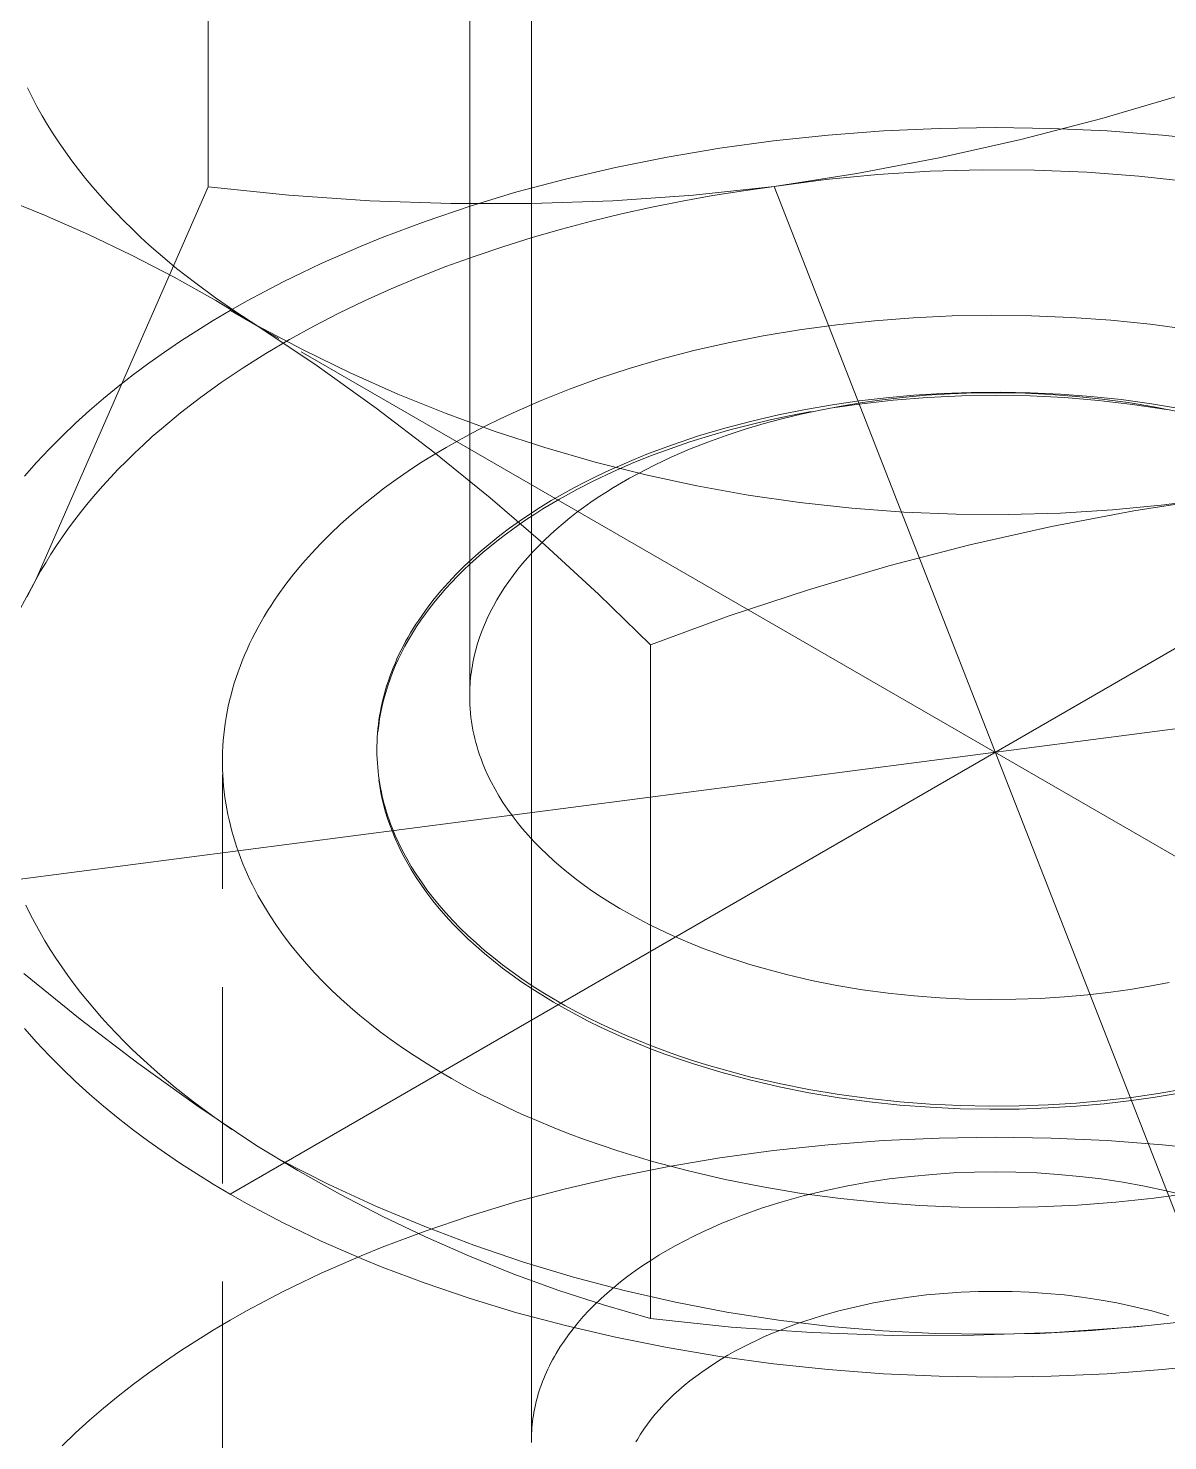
# Model space of a CAD drawing. Header units: millimetres. Extents: x -111 to 4919, y -143 to 3304.
# Drawn here: x 3066.1 to 3073.47, y 1420.45 to 1429.59 of the extents above; entities that cross this region are included whole.
import ezdxf

# ---------------------------------------------------------------- set-up
doc = ezdxf.new("R2010")
doc.units = ezdxf.units.MM
doc.linetypes.add('HIDDEN', pattern=[1.905, 1.27, -0.635])
doc.layers.add('ZANO_R', color=7, linetype='Continuous', lineweight=0)
doc.layers.add('ZANO_R_przerywana', color=7, linetype='HIDDEN', lineweight=0)

msp = doc.modelspace()

# ---------------------------------------------------------------- linework, layer by layer
at = {"layer": 'ZANO_R'}
for p, q in [((3068.9552, 1425.2713), (3068.9552, 1433.4861)), ((3067.2641, 1428.5656), (3067.2641, 1432.9248)), ((3069.3552, 1420.4613), (3069.3552, 1432.6198)), ((3066.0943, 1429.2062), (3066.1244, 1429.1459)), ((3066.1244, 1429.1459), (3066.1562, 1429.0859)), ((3073.5633, 1429.1623), (3073.0439, 1429.0092)), ((3066.1562, 1429.0859), (3066.1898, 1429.0262)), ((3066.1898, 1429.0262), (3066.225, 1428.9669)), ((3066.225, 1428.9669), (3066.2619, 1428.9081)), ((3071.6322, 1428.9274), (3071.993, 1428.9436)), ((3071.993, 1428.9436), (3072.3552, 1428.949)), ((3072.3552, 1428.949), (3072.7174, 1428.9436)), ((3073.0439, 1429.0092), (3072.5199, 1428.873)), ((3072.7174, 1428.9436), (3073.0781, 1428.9274)), ((3066.2619, 1428.9081), (3066.3005, 1428.8497)), ((3066.3005, 1428.8497), (3066.3406, 1428.7917)), ((3070.5728, 1428.8158), (3070.9208, 1428.8632)), ((3070.9208, 1428.8632), (3071.2744, 1428.9005)), ((3071.2744, 1428.9005), (3071.6322, 1428.9274)), ((3072.5199, 1428.873), (3071.9916, 1428.7541)), ((3073.0781, 1428.9274), (3073.436, 1428.9005)), ((3073.436, 1428.9005), (3073.7895, 1428.8632)), ((3066.3406, 1428.7917), (3066.3824, 1428.7342)), ((3069.8988, 1428.692), (3070.2318, 1428.7586)), ((3070.2318, 1428.7586), (3070.5728, 1428.8158)), ((3071.9916, 1428.7541), (3071.4597, 1428.6525)), ((3066.3824, 1428.7342), (3066.4258, 1428.6772)), ((3066.4258, 1428.6772), (3066.4707, 1428.6207)), ((3069.5749, 1428.6165), (3069.8988, 1428.692)), ((3071.9332, 1428.6668), (3071.596, 1428.6455)), ((3072.2709, 1428.6765), (3071.9332, 1428.6668)), ((3072.6087, 1428.6745), (3072.2709, 1428.6765)), ((3072.9463, 1428.6609), (3072.6087, 1428.6745)), ((3066.4707, 1428.6207), (3066.5172, 1428.5647)), ((3069.2612, 1428.5328), (3069.5749, 1428.6165)), ((3071.4597, 1428.6525), (3070.9249, 1428.5683)), ((3071.2598, 1428.6127), (3070.9249, 1428.5683)), ((3071.596, 1428.6455), (3071.2598, 1428.6127)), ((3073.2832, 1428.6357), (3072.9463, 1428.6609)), ((3073.6191, 1428.599), (3073.2832, 1428.6357)), ((3066.2052, 1428.3833), (3065.9174, 1428.4986)), ((3067.2641, 1428.5656), (3066.1488, 1426.0228)), ((3066.5172, 1428.5647), (3066.5652, 1428.5093)), ((3066.5652, 1428.5093), (3066.6146, 1428.4545)), ((3067.7855, 1428.5113), (3067.2641, 1428.5656)), ((3068.3085, 1428.4751), (3067.7855, 1428.5113)), ((3068.9585, 1428.4413), (3069.2612, 1428.5328)), ((3070.4035, 1428.5132), (3069.8806, 1428.4763)), ((3070.5285, 1428.5091), (3070.3306, 1428.4736)), ((3070.9249, 1428.5683), (3070.4035, 1428.5132)), ((3070.7266, 1428.5406), (3070.5285, 1428.5091)), ((3070.9249, 1428.5683), (3070.7266, 1428.5406)), ((3070.9249, 1428.5683), (3073.7855, 1421.2467)), ((3066.6146, 1428.4545), (3066.6655, 1428.4003)), ((3066.6655, 1428.4003), (3066.7178, 1428.3466)), ((3068.8324, 1428.4573), (3068.3085, 1428.4751)), ((3068.6674, 1428.3427), (3068.9585, 1428.4413)), ((3069.3567, 1428.4577), (3068.8324, 1428.4573)), ((3069.8806, 1428.4763), (3069.3567, 1428.4577)), ((3069.9374, 1428.391), (3069.7427, 1428.3439)), ((3070.1335, 1428.4343), (3069.9374, 1428.391)), ((3070.3306, 1428.4736), (3070.1335, 1428.4343)), ((3066.489, 1428.2586), (3066.2052, 1428.3833)), ((3066.7178, 1428.3466), (3066.7714, 1428.2937)), ((3068.3887, 1428.2376), (3068.6674, 1428.3427)), ((3069.7427, 1428.3439), (3069.5497, 1428.2928)), ((3066.7686, 1428.1247), (3066.489, 1428.2586)), ((3066.7714, 1428.2937), (3066.8264, 1428.2413)), ((3066.8264, 1428.2413), (3066.8828, 1428.1897)), ((3068.2542, 1428.1828), (3068.3887, 1428.2376)), ((3069.3588, 1428.2378), (3069.1703, 1428.1789)), ((3069.5497, 1428.2928), (3069.3588, 1428.2378)), ((3067.0437, 1427.9817), (3066.7686, 1428.1247)), ((3066.8828, 1428.1897), (3066.9404, 1428.1387)), ((3066.9404, 1428.1387), (3067.0593, 1428.0388)), ((3067.9949, 1428.0692), (3068.1229, 1428.1266)), ((3068.1229, 1428.1266), (3068.2542, 1428.1828)), ((3068.9845, 1428.1163), (3068.8018, 1428.0499)), ((3069.1703, 1428.1789), (3068.9845, 1428.1163)), ((3067.0593, 1428.0388), (3067.183, 1427.9419)), ((3067.8702, 1428.0105), (3067.9949, 1428.0692)), ((3068.8018, 1428.0499), (3068.6225, 1427.9799)), ((3067.314, 1427.8299), (3067.0437, 1427.9817)), ((3067.183, 1427.9419), (3067.311, 1427.8479)), ((3067.631, 1427.8898), (3067.7489, 1427.9507)), ((3067.7489, 1427.9507), (3067.8702, 1428.0105)), ((3068.6225, 1427.9799), (3068.447, 1427.9062)), ((3067.311, 1427.8479), (3067.4432, 1427.757)), ((3067.5165, 1427.828), (3067.631, 1427.8898)), ((3068.447, 1427.9062), (3068.2756, 1427.8291)), ((3067.2968, 1427.7011), (3067.4054, 1427.7653)), ((3067.5791, 1427.6692), (3067.314, 1427.8299)), ((3067.4054, 1427.7653), (3067.5165, 1427.828)), ((3067.4054, 1427.7653), (3067.7197, 1427.5838)), ((3067.4432, 1427.757), (3067.5791, 1427.6692)), ((3068.1085, 1427.7487), (3067.9461, 1427.665)), ((3068.2756, 1427.8291), (3068.1085, 1427.7487)), ((3067.1897, 1427.635), (3067.2968, 1427.7011)), ((3067.9688, 1427.4078), (3067.5791, 1427.6692)), ((3067.5791, 1427.6692), (3067.8776, 1427.511)), ((3067.9461, 1427.665), (3067.7887, 1427.5782)), ((3071.089, 1427.6414), (3071.3293, 1427.6741)), ((3071.3293, 1427.6741), (3071.5746, 1427.7001)), ((3071.5746, 1427.7001), (3071.8242, 1427.7192)), ((3071.8242, 1427.7192), (3072.077, 1427.731)), ((3072.077, 1427.731), (3072.3323, 1427.7355)), ((3072.3323, 1427.7355), (3072.589, 1427.7324)), ((3072.589, 1427.7324), (3072.8461, 1427.7216)), ((3072.8461, 1427.7216), (3073.1025, 1427.7031)), ((3073.1025, 1427.7031), (3073.3573, 1427.6769)), ((3073.3573, 1427.6769), (3073.6094, 1427.6432)), ((3066.9807, 1427.4969), (3067.0843, 1427.567)), ((3067.0843, 1427.567), (3067.1897, 1427.635)), ((3067.7887, 1427.5782), (3067.6364, 1427.4885)), ((3070.6263, 1427.5575), (3070.8544, 1427.6024)), ((3070.8544, 1427.6024), (3071.089, 1427.6414)), ((3066.8791, 1427.425), (3066.9807, 1427.4969)), ((3067.4054, 1422.0498), (3076.9217, 1427.544)), ((3067.6364, 1427.4885), (3067.4897, 1427.396)), ((3067.8656, 1427.4996), (3077.3049, 1422.0498)), ((3067.8776, 1427.511), (3068.1814, 1427.3632)), ((3070.1917, 1427.4513), (3070.4052, 1427.5069)), ((3070.4052, 1427.5069), (3070.6263, 1427.5575)), ((3066.7795, 1427.3511), (3066.8791, 1427.425)), ((3067.4897, 1427.396), (3067.3485, 1427.3008)), ((3068.3503, 1427.1347), (3067.9688, 1427.4078)), ((3069.7888, 1427.3262), (3069.9861, 1427.3909)), ((3069.9861, 1427.3909), (3070.1917, 1427.4513)), ((3066.6823, 1427.2752), (3066.7795, 1427.3511)), ((3067.3485, 1427.3008), (3067.2133, 1427.2032)), ((3068.1814, 1427.3632), (3068.4901, 1427.2258)), ((3069.6, 1427.2577), (3069.7888, 1427.3262)), ((3066.5874, 1427.1976), (3066.6823, 1427.2752)), ((3067.2133, 1427.2032), (3067.0841, 1427.1034)), ((3068.4901, 1427.2258), (3068.8033, 1427.0992)), ((3069.4167, 1427.1844), (3069.6, 1427.2577)), ((3071.475, 1427.1811), (3071.6498, 1427.2015)), ((3071.607, 1427.1862), (3071.7556, 1427.2035)), ((3071.6498, 1427.2015), (3071.8291, 1427.2176)), ((3071.6953, 1427.1852), (3071.9163, 1427.203)), ((3071.7556, 1427.2035), (3071.908, 1427.2172)), ((3071.8291, 1427.2176), (3072.0126, 1427.2292)), ((3071.908, 1427.2172), (3072.064, 1427.2271)), ((3071.9163, 1427.203), (3072.1377, 1427.2135)), ((3072.0126, 1427.2292), (3072.1997, 1427.2359)), ((3072.064, 1427.2271), (3072.223, 1427.2328)), ((3072.1377, 1427.2135), (3072.3594, 1427.217)), ((3072.1997, 1427.2359), (3072.3899, 1427.2376)), ((3072.223, 1427.2328), (3072.3847, 1427.2342)), ((3072.3594, 1427.217), (3072.5811, 1427.2132)), ((3072.3847, 1427.2342), (3072.5485, 1427.2311)), ((3072.3899, 1427.2376), (3072.5826, 1427.2339)), ((3072.5485, 1427.2311), (3072.7139, 1427.2233)), ((3072.5811, 1427.2132), (3072.8026, 1427.2023)), ((3072.5826, 1427.2339), (3072.7772, 1427.2248)), ((3072.7139, 1427.2233), (3072.8804, 1427.2107)), ((3072.7772, 1427.2248), (3072.9731, 1427.21)), ((3072.8026, 1427.2023), (3073.0235, 1427.1842)), ((3072.8804, 1427.2107), (3073.0473, 1427.1932)), ((3072.9731, 1427.21), (3073.1694, 1427.1893)), ((3066.4053, 1427.0367), (3066.495, 1427.118)), ((3066.495, 1427.118), (3066.5874, 1427.1976)), ((3068.7234, 1426.8501), (3068.3503, 1427.1347)), ((3069.2362, 1427.105), (3069.4167, 1427.1844)), ((3070.9536, 1427.0913), (3071.1279, 1427.1263)), ((3071.0317, 1427.0869), (3071.1635, 1427.1121)), ((3071.1084, 1427.0975), (3071.2333, 1427.1244)), ((3071.1279, 1427.1263), (3071.3019, 1427.1562)), ((3071.2333, 1427.1244), (3071.3583, 1427.148)), ((3071.3019, 1427.1562), (3071.475, 1427.1811)), ((3071.3019, 1427.1354), (3071.475, 1427.1603)), ((3071.3583, 1427.148), (3071.4829, 1427.1686)), ((3071.475, 1427.1603), (3071.6953, 1427.1852)), ((3071.4829, 1427.1686), (3071.607, 1427.1862)), ((3073.0235, 1427.1842), (3073.2438, 1427.1589)), ((3073.0473, 1427.1932), (3073.2139, 1427.1706)), ((3073.1694, 1427.1893), (3073.3655, 1427.1628)), ((3073.2139, 1427.1706), (3073.3797, 1427.1431)), ((3073.2438, 1427.1589), (3073.4631, 1427.1266)), ((3073.3655, 1427.1628), (3073.5605, 1427.1303)), ((3073.3797, 1427.1431), (3073.5439, 1427.1104)), ((3066.3185, 1426.9535), (3066.4053, 1427.0367)), ((3067.0841, 1427.1034), (3066.9611, 1427.0015)), ((3068.8033, 1427.0992), (3069.1207, 1426.9834)), ((3068.9724, 1426.9746), (3069.0593, 1427.0196)), ((3069.0593, 1427.0196), (3069.1473, 1427.0631)), ((3069.1473, 1427.0631), (3069.2362, 1427.105)), ((3070.6066, 1427.0053), (3070.7797, 1427.051)), ((3070.6374, 1426.9931), (3070.7684, 1427.0274)), ((3070.7369, 1426.9977), (3070.8598, 1427.0342)), ((3070.7684, 1427.0274), (3070.8999, 1427.0587)), ((3070.7797, 1427.051), (3070.9536, 1427.0913)), ((3070.8598, 1427.0342), (3070.9837, 1427.0675)), ((3070.8999, 1427.0587), (3071.0317, 1427.0869)), ((3070.9837, 1427.0675), (3071.1084, 1427.0975)), ((3066.2345, 1426.8686), (3066.3185, 1426.9535)), ((3066.902, 1426.9498), (3066.8445, 1426.8977)), ((3066.9611, 1427.0015), (3066.902, 1426.9498)), ((3068.8024, 1426.88), (3068.8868, 1426.9281)), ((3068.8868, 1426.9281), (3068.9724, 1426.9746)), ((3069.1207, 1426.9834), (3069.4419, 1426.8787)), ((3070.2663, 1426.8978), (3070.4353, 1426.9543)), ((3070.3785, 1426.9153), (3070.5074, 1426.9558)), ((3070.4353, 1426.9543), (3070.6066, 1427.0053)), ((3070.4956, 1426.9147), (3070.6153, 1426.9578)), ((3070.5074, 1426.9558), (3070.6374, 1426.9931)), ((3070.6153, 1426.9578), (3070.7369, 1426.9977)), ((3066.1537, 1426.7821), (3066.2345, 1426.8686)), ((3066.7886, 1426.8451), (3066.7343, 1426.7922)), ((3066.8445, 1426.8977), (3066.7886, 1426.8451)), ((3068.7195, 1426.8305), (3068.8024, 1426.88)), ((3069.0877, 1426.5544), (3068.7234, 1426.8501)), ((3069.4419, 1426.8787), (3069.7665, 1426.785)), ((3070.019, 1426.8029), (3070.1005, 1426.8358)), ((3070.1005, 1426.8358), (3070.183, 1426.8675)), ((3070.1256, 1426.8249), (3070.2512, 1426.8716)), ((3070.183, 1426.8675), (3070.2663, 1426.8978)), ((3070.2512, 1426.8716), (3070.3785, 1426.9153)), ((3070.263, 1426.8186), (3070.378, 1426.8683)), ((3070.378, 1426.8683), (3070.4956, 1426.9147)), ((3066.076, 1426.6938), (3066.1537, 1426.7821)), ((3066.7343, 1426.7922), (3066.6817, 1426.7389)), ((3068.5583, 1426.727), (3068.6381, 1426.7795)), ((3068.6381, 1426.7795), (3068.7195, 1426.8305)), ((3069.7665, 1426.785), (3070.0941, 1426.7025)), ((3069.8592, 1426.7329), (3069.9385, 1426.7685)), ((3069.8813, 1426.7223), (3070.0023, 1426.7751)), ((3069.9385, 1426.7685), (3070.019, 1426.8029)), ((3070.0023, 1426.7751), (3070.1256, 1426.8249)), ((3070.096, 1426.7383), (3070.1509, 1426.7658)), ((3070.1509, 1426.7658), (3070.263, 1426.8186)), ((3066.6307, 1426.6852), (3066.5813, 1426.6312)), ((3066.6817, 1426.7389), (3066.6307, 1426.6852)), ((3068.404, 1426.6178), (3068.4802, 1426.6731)), ((3068.4802, 1426.6731), (3068.5583, 1426.727)), ((3069.6292, 1426.6183), (3069.7044, 1426.6578)), ((3069.6482, 1426.6078), (3069.7632, 1426.6665)), ((3069.7044, 1426.6578), (3069.7812, 1426.696)), ((3069.7632, 1426.6665), (3069.8813, 1426.7223)), ((3069.7812, 1426.696), (3069.8592, 1426.7329)), ((3069.9369, 1426.6511), (3069.989, 1426.6809)), ((3069.989, 1426.6809), (3070.042, 1426.71)), ((3070.042, 1426.71), (3070.096, 1426.7383)), ((3070.0941, 1426.7025), (3070.4244, 1426.6314)), ((3066.5337, 1426.5769), (3066.4877, 1426.5223)), ((3066.5813, 1426.6312), (3066.5337, 1426.5769)), ((3068.2576, 1426.5031), (3068.3298, 1426.5611)), ((3068.3298, 1426.5611), (3068.404, 1426.6178)), ((3069.4833, 1426.5358), (3069.5554, 1426.5777)), ((3069.5367, 1426.5462), (3069.6482, 1426.6078)), ((3069.5554, 1426.5777), (3069.6292, 1426.6183)), ((3069.7868, 1426.5576), (3069.8358, 1426.5895)), ((3069.8358, 1426.5895), (3069.8858, 1426.6206)), ((3069.8858, 1426.6206), (3069.9369, 1426.6511)), ((3070.4244, 1426.6314), (3070.7569, 1426.5716)), ((3070.7569, 1426.5716), (3071.0913, 1426.5233)), ((3066.4877, 1426.5223), (3066.4434, 1426.4675)), ((3068.1876, 1426.4437), (3068.2576, 1426.5031)), ((3069.4429, 1426.2479), (3069.0877, 1426.5544)), ((3069.3441, 1426.4485), (3069.4128, 1426.4927)), ((3069.3764, 1426.4488), (3069.4288, 1426.482)), ((3069.4128, 1426.4927), (3069.4833, 1426.5358)), ((3069.4288, 1426.482), (3069.5367, 1426.5462)), ((3069.6469, 1426.4581), (3069.6923, 1426.4919)), ((3069.6923, 1426.4919), (3069.739, 1426.525)), ((3069.739, 1426.525), (3069.7868, 1426.5576)), ((3071.0913, 1426.5233), (3071.4271, 1426.4866)), ((3071.4271, 1426.4866), (3071.764, 1426.4614)), ((3073.2506, 1426.4697), (3072.7187, 1426.3681)), ((3072.7771, 1426.4555), (3073.1143, 1426.4767)), ((3073.1143, 1426.4767), (3073.4506, 1426.5096)), ((3073.7855, 1426.554), (3073.2506, 1426.4697)), ((3073.4506, 1426.5096), (3073.7855, 1426.554)), ((3066.4007, 1426.4124), (3066.3597, 1426.3572)), ((3066.4434, 1426.4675), (3066.4007, 1426.4124)), ((3068.0544, 1426.3211), (3068.1198, 1426.383)), ((3068.1198, 1426.383), (3068.1876, 1426.4437)), ((3069.2124, 1426.3569), (3069.2773, 1426.4033)), ((3069.2255, 1426.3457), (3069.2747, 1426.3807)), ((3069.2747, 1426.3807), (3069.325, 1426.4151)), ((3069.2773, 1426.4033), (3069.3441, 1426.4485)), ((3069.325, 1426.4151), (3069.3764, 1426.4488)), ((3069.5182, 1426.3532), (3069.5598, 1426.3887)), ((3069.5598, 1426.3887), (3069.6027, 1426.4237)), ((3069.6027, 1426.4237), (3069.6469, 1426.4581)), ((3071.764, 1426.4614), (3072.1016, 1426.4478)), ((3072.1016, 1426.4478), (3072.4394, 1426.4458)), ((3072.4394, 1426.4458), (3072.7771, 1426.4555)), ((3066.3204, 1426.3018), (3066.2828, 1426.2462)), ((3066.3597, 1426.3572), (3066.3204, 1426.3018)), ((3067.9914, 1426.258), (3068.0544, 1426.3211)), ((3069.0888, 1426.2613), (3069.1496, 1426.3096)), ((3069.1306, 1426.274), (3069.1775, 1426.3102)), ((3069.1496, 1426.3096), (3069.2124, 1426.3569)), ((3069.1775, 1426.3102), (3069.2255, 1426.3457)), ((3069.4391, 1426.2807), (3069.478, 1426.3172)), ((3069.478, 1426.3172), (3069.5182, 1426.3532)), ((3072.7187, 1426.3681), (3072.1905, 1426.2492)), ((3066.2828, 1426.2462), (3066.2468, 1426.1905)), ((3067.931, 1426.1937), (3067.9914, 1426.258)), ((3068.9737, 1426.1619), (3069.0301, 1426.212)), ((3068.9972, 1426.1624), (3069.0404, 1426.2001)), ((3069.0301, 1426.212), (3069.0888, 1426.2613)), ((3069.0404, 1426.2001), (3069.0849, 1426.2373)), ((3069.0849, 1426.2373), (3069.1306, 1426.274)), ((3069.331, 1426.1684), (3069.3656, 1426.2062)), ((3069.3656, 1426.2062), (3069.4016, 1426.2437)), ((3069.4016, 1426.2437), (3069.4391, 1426.2807)), ((3069.7887, 1425.9307), (3069.4429, 1426.2479)), ((3072.1905, 1426.2492), (3071.6664, 1426.1131)), ((3066.2125, 1426.1346), (3066.1798, 1426.0787)), ((3066.2468, 1426.1905), (3066.2125, 1426.1346)), ((3067.8182, 1426.062), (3067.8732, 1426.1284)), ((3067.8732, 1426.1284), (3067.931, 1426.1937)), ((3068.8677, 1426.0592), (3068.9195, 1426.111)), ((3068.9147, 1426.0856), (3068.9553, 1426.1242)), ((3068.9195, 1426.111), (3068.9737, 1426.1619)), ((3068.9553, 1426.1242), (3068.9972, 1426.1624)), ((3069.2662, 1426.0915), (3069.2978, 1426.1301)), ((3069.2978, 1426.1301), (3069.331, 1426.1684)), ((3071.6664, 1426.1131), (3071.147, 1425.9599)), ((3066.1488, 1426.0228), (3066.0332, 1425.808)), ((3066.1488, 1426.0228), (3066.1204, 1425.9686)), ((3066.1798, 1426.0787), (3066.1488, 1426.0228)), ((3067.7659, 1425.9946), (3067.8182, 1426.062)), ((3068.8182, 1426.0068), (3068.8677, 1426.0592)), ((3068.8375, 1426.0069), (3068.8754, 1426.0465)), ((3068.8754, 1426.0465), (3068.9147, 1426.0856)), ((3069.1803, 1425.9738), (3069.2074, 1426.0133)), ((3069.2074, 1426.0133), (3069.236, 1426.0525)), ((3069.236, 1426.0525), (3069.2662, 1426.0915)), ((3066.1204, 1425.9686), (3066.0933, 1425.914)), ((3067.6929, 1425.8918), (3067.7165, 1425.9263)), ((3067.7165, 1425.9263), (3067.7659, 1425.9946)), ((3068.7265, 1425.9), (3068.7711, 1425.9537)), ((3068.732, 1425.8861), (3068.7658, 1425.9267)), ((3068.7658, 1425.9267), (3068.801, 1425.967)), ((3068.7711, 1425.9537), (3068.8182, 1426.0068)), ((3068.801, 1425.967), (3068.8375, 1426.0069)), ((3069.1308, 1425.894), (3069.1548, 1425.934)), ((3069.1548, 1425.934), (3069.1803, 1425.9738)), ((3070.1247, 1425.6032), (3069.7887, 1425.9307)), ((3071.147, 1425.9599), (3070.633, 1425.7899)), ((3067.648, 1425.8222), (3067.6701, 1425.8571)), ((3067.6701, 1425.8571), (3067.6929, 1425.8918)), ((3068.6447, 1425.7909), (3068.6843, 1425.8457)), ((3068.6688, 1425.8039), (3068.6997, 1425.8451)), ((3068.6843, 1425.8457), (3068.7265, 1425.9)), ((3068.6997, 1425.8451), (3068.732, 1425.8861)), ((3069.0875, 1425.8135), (3069.1083, 1425.8539)), ((3069.1083, 1425.8539), (3069.1308, 1425.894)), ((3067.5863, 1425.7164), (3067.6061, 1425.7518)), ((3067.6061, 1425.7518), (3067.6267, 1425.7871)), ((3067.6267, 1425.7871), (3067.648, 1425.8222)), ((3068.6076, 1425.7357), (3068.6258, 1425.7633)), ((3068.6113, 1425.7206), (3068.6393, 1425.7624)), ((3068.6258, 1425.7633), (3068.6447, 1425.7909)), ((3068.6393, 1425.7624), (3068.6688, 1425.8039)), ((3069.0504, 1425.7326), (3069.0681, 1425.7731)), ((3069.0681, 1425.7731), (3069.0875, 1425.8135)), ((3070.633, 1425.7899), (3070.1247, 1425.6032)), ((3066.0145, 1424.0817), (3078.6958, 1425.7333)), ((3067.5491, 1425.6449), (3067.5673, 1425.6807)), ((3067.5673, 1425.6807), (3067.5863, 1425.7164)), ((3068.5411, 1425.6242), (3068.5567, 1425.6522)), ((3068.5567, 1425.6522), (3068.5731, 1425.6801)), ((3068.5596, 1425.6364), (3068.5847, 1425.6786)), ((3068.5731, 1425.6801), (3068.59, 1425.7079)), ((3068.5847, 1425.6786), (3068.6113, 1425.7206)), ((3068.59, 1425.7079), (3068.6076, 1425.7357)), ((3069.0064, 1425.6107), (3069.0195, 1425.6513)), ((3069.0195, 1425.6513), (3069.0342, 1425.692)), ((3069.0342, 1425.692), (3069.0504, 1425.7326)), ((3067.4992, 1425.5367), (3067.515, 1425.5729)), ((3067.515, 1425.5729), (3067.5317, 1425.609)), ((3067.5317, 1425.609), (3067.5491, 1425.6449)), ((3068.4979, 1425.5398), (3068.5117, 1425.568)), ((3068.5117, 1425.568), (3068.5261, 1425.5961)), ((3068.5138, 1425.5515), (3068.536, 1425.594)), ((3068.5261, 1425.5961), (3068.5411, 1425.6242)), ((3068.536, 1425.594), (3068.5596, 1425.6364)), ((3068.9847, 1425.5294), (3068.9948, 1425.57)), ((3068.9948, 1425.57), (3069.0064, 1425.6107)), ((3070.1247, 1421.244), (3070.1247, 1425.6032)), ((3067.4566, 1425.4274), (3067.47, 1425.4639)), ((3067.47, 1425.4639), (3067.4842, 1425.5004)), ((3067.4842, 1425.5004), (3067.4992, 1425.5367)), ((3068.4562, 1425.4234), (3068.474, 1425.4662)), ((3068.4606, 1425.455), (3068.4724, 1425.4833)), ((3068.4724, 1425.4833), (3068.4849, 1425.5116)), ((3068.474, 1425.4662), (3068.4932, 1425.5089)), ((3068.4849, 1425.5116), (3068.4979, 1425.5398)), ((3068.4932, 1425.5089), (3068.5138, 1425.5515)), ((3068.969, 1425.4485), (3068.9724, 1425.4687)), ((3068.9724, 1425.4687), (3068.9761, 1425.4889)), ((3068.9761, 1425.4889), (3068.9802, 1425.5092)), ((3068.9802, 1425.5092), (3068.9847, 1425.5294)), ((3067.4323, 1425.354), (3067.4441, 1425.3907)), ((3067.4441, 1425.3907), (3067.4566, 1425.4274)), ((3068.4252, 1425.3376), (3068.44, 1425.3805)), ((3068.429, 1425.37), (3068.4389, 1425.3984)), ((3068.4389, 1425.3984), (3068.4494, 1425.4267)), ((3068.44, 1425.3805), (3068.4562, 1425.4234)), ((3068.4494, 1425.4267), (3068.4606, 1425.455)), ((3068.9593, 1425.3681), (3068.9612, 1425.3881)), ((3068.9612, 1425.3881), (3068.9634, 1425.4082)), ((3068.9634, 1425.4082), (3068.9661, 1425.4283)), ((3068.9661, 1425.4283), (3068.969, 1425.4485)), ((3067.4113, 1425.2803), (3067.4214, 1425.3171)), ((3067.4214, 1425.3171), (3067.4323, 1425.354)), ((3068.3958, 1425.2567), (3068.4032, 1425.285)), ((3068.3999, 1425.2519), (3068.4118, 1425.2948)), ((3068.4032, 1425.285), (3068.4112, 1425.3133)), ((3068.4112, 1425.3133), (3068.4198, 1425.3417)), ((3068.4118, 1425.2948), (3068.4252, 1425.3376)), ((3068.4198, 1425.3417), (3068.429, 1425.37)), ((3068.9553, 1425.2883), (3068.9558, 1425.3082)), ((3068.9558, 1425.3082), (3068.9566, 1425.3281)), ((3068.9566, 1425.3281), (3068.9578, 1425.3481)), ((3068.9578, 1425.3481), (3068.9593, 1425.3681)), ((3067.3861, 1425.1693), (3067.3937, 1425.2063)), ((3067.3937, 1425.2063), (3067.4021, 1425.2433)), ((3067.4021, 1425.2433), (3067.4113, 1425.2803)), ((3068.3775, 1425.1719), (3068.383, 1425.2002)), ((3068.3804, 1425.1664), (3068.3894, 1425.2091)), ((3068.383, 1425.2002), (3068.3891, 1425.2284)), ((3068.3891, 1425.2284), (3068.3958, 1425.2567)), ((3068.3894, 1425.2091), (3068.3999, 1425.2519)), ((3068.9556, 1425.2438), (3068.9552, 1425.2713)), ((3068.9566, 1425.2162), (3068.9556, 1425.2438)), ((3068.9583, 1425.1887), (3068.9566, 1425.2162)), ((3067.3734, 1425.0951), (3067.3793, 1425.1322)), ((3067.3793, 1425.1322), (3067.3861, 1425.1693)), ((3068.3647, 1425.0876), (3068.3684, 1425.1157)), ((3068.3665, 1425.0812), (3068.3727, 1425.1238)), ((3068.3684, 1425.1157), (3068.3726, 1425.1438)), ((3068.3726, 1425.1438), (3068.3775, 1425.1719)), ((3068.3727, 1425.1238), (3068.3804, 1425.1664)), ((3068.9607, 1425.1611), (3068.9583, 1425.1887)), ((3068.9637, 1425.1336), (3068.9607, 1425.1611)), ((3068.9673, 1425.1061), (3068.9637, 1425.1336)), ((3068.9716, 1425.0787), (3068.9673, 1425.1061)), ((3067.3606, 1424.9838), (3067.3641, 1425.0209)), ((3067.3641, 1425.0209), (3067.3683, 1425.058)), ((3067.3683, 1425.058), (3067.3734, 1425.0951)), ((3068.3573, 1425.0038), (3068.3592, 1425.0316)), ((3068.3592, 1425.0316), (3068.3616, 1425.0596)), ((3068.3616, 1425.0596), (3068.3647, 1425.0876)), ((3068.3616, 1425.0388), (3068.3665, 1425.0812)), ((3068.9766, 1425.0514), (3068.9716, 1425.0787)), ((3068.9821, 1425.0242), (3068.9766, 1425.0514)), ((3068.9884, 1424.9972), (3068.9821, 1425.0242)), ((3067.3563, 1424.9096), (3067.358, 1424.9467)), ((3067.358, 1424.9467), (3067.3606, 1424.9838)), ((3068.3552, 1424.9207), (3068.3553, 1424.9483)), ((3068.3556, 1424.8932), (3068.3552, 1424.9207)), ((3068.3553, 1424.9483), (3068.356, 1424.976)), ((3068.356, 1424.976), (3068.3573, 1425.0038)), ((3068.9952, 1424.9704), (3068.9884, 1424.9972)), ((3069.0026, 1424.9437), (3068.9952, 1424.9704)), ((3069.0107, 1424.9172), (3069.0026, 1424.9437)), ((3069.0194, 1424.891), (3069.0107, 1424.9172)), ((3067.3552, 1424.8356), (3067.3553, 1424.8726)), ((3067.3559, 1424.7986), (3067.3552, 1424.8356)), ((3067.3553, 1424.8726), (3067.3563, 1424.9096)), ((3068.3566, 1424.8658), (3068.3556, 1424.8932)), ((3068.3582, 1424.8385), (3068.3566, 1424.8658)), ((3068.3603, 1424.8113), (3068.3582, 1424.8385)), ((3069.0287, 1424.865), (3069.0194, 1424.891)), ((3069.0385, 1424.8393), (3069.0287, 1424.865)), ((3069.0559, 1424.797), (3069.0385, 1424.8393)), ((3067.3574, 1424.7617), (3067.3559, 1424.7986)), ((3067.3598, 1424.7249), (3067.3574, 1424.7617)), ((3068.363, 1424.7842), (3068.3603, 1424.8113)), ((3068.3661, 1424.7573), (3068.363, 1424.7842)), ((3068.3699, 1424.7305), (3068.3661, 1424.7573)), ((3069.0752, 1424.7544), (3069.0559, 1424.797)), ((3069.0962, 1424.7118), (3069.0752, 1424.7544)), ((3067.3629, 1424.6882), (3067.3598, 1424.7249)), ((3067.3669, 1424.6515), (3067.3629, 1424.6882)), ((3067.3716, 1424.615), (3067.3669, 1424.6515)), ((3068.3734, 1424.6878), (3068.367, 1424.7301)), ((3068.3741, 1424.7038), (3068.3699, 1424.7305)), ((3068.381, 1424.6457), (3068.3734, 1424.6878)), ((3068.3789, 1424.6772), (3068.3741, 1424.7038)), ((3068.3841, 1424.6508), (3068.3789, 1424.6772)), ((3068.39, 1424.6038), (3068.381, 1424.6457)), ((3068.3899, 1424.6246), (3068.3841, 1424.6508)), ((3069.1191, 1424.669), (3069.0962, 1424.7118)), ((3069.144, 1424.6263), (3069.1191, 1424.669)), ((3067.3771, 1424.5785), (3067.3716, 1424.615)), ((3067.3834, 1424.5422), (3067.3771, 1424.5785)), ((3068.3962, 1424.5985), (3068.3899, 1424.6246)), ((3068.4002, 1424.5621), (3068.39, 1424.6038)), ((3068.4029, 1424.5725), (3068.3962, 1424.5985)), ((3068.4116, 1424.5208), (3068.4002, 1424.5621)), ((3068.4102, 1424.5467), (3068.4029, 1424.5725)), ((3069.1707, 1424.5835), (3069.144, 1424.6263)), ((3069.1994, 1424.5408), (3069.1707, 1424.5835)), ((3067.3905, 1424.506), (3067.3834, 1424.5422)), ((3067.3984, 1424.4699), (3067.3905, 1424.506)), ((3067.4071, 1424.4339), (3067.3984, 1424.4699)), ((3068.4179, 1424.521), (3068.4102, 1424.5467)), ((3068.4243, 1424.4799), (3068.4116, 1424.5208)), ((3068.426, 1424.4955), (3068.4179, 1424.521)), ((3068.4381, 1424.4394), (3068.4243, 1424.4799)), ((3068.4346, 1424.4702), (3068.426, 1424.4955)), ((3068.4437, 1424.4451), (3068.4346, 1424.4702)), ((3069.23, 1424.4981), (3069.1994, 1424.5408)), ((3069.2626, 1424.4556), (3069.23, 1424.4981)), ((3067.4165, 1424.3981), (3067.4071, 1424.4339)), ((3067.4266, 1424.3625), (3067.4165, 1424.3981)), ((3068.4532, 1424.3994), (3068.4381, 1424.4394)), ((3068.4532, 1424.4201), (3068.4437, 1424.4451)), ((3068.4737, 1424.3702), (3068.4532, 1424.4201)), ((3068.4737, 1424.3495), (3068.4532, 1424.3994)), ((3068.4963, 1424.3202), (3068.4737, 1424.3702)), ((3069.2972, 1424.4132), (3069.2626, 1424.4556)), ((3069.3338, 1424.371), (3069.2972, 1424.4132)), ((3069.3724, 1424.3291), (3069.3338, 1424.371)), ((3067.4375, 1424.327), (3067.4266, 1424.3625)), ((3067.4492, 1424.2916), (3067.4375, 1424.327)), ((3067.4615, 1424.2565), (3067.4492, 1424.2916)), ((3068.4963, 1424.2994), (3068.4737, 1424.3495)), ((3068.5211, 1424.27), (3068.4963, 1424.3202)), ((3068.5211, 1424.2493), (3068.4963, 1424.2994)), ((3069.413, 1424.2875), (3069.3724, 1424.3291)), ((3069.4556, 1424.2462), (3069.413, 1424.2875)), ((3067.4746, 1424.2215), (3067.4615, 1424.2565)), ((3067.4884, 1424.1867), (3067.4746, 1424.2215)), ((3067.5029, 1424.1521), (3067.4884, 1424.1867)), ((3068.5481, 1424.2197), (3068.5211, 1424.27)), ((3068.5481, 1424.199), (3068.5211, 1424.2493)), ((3068.5773, 1424.1694), (3068.5481, 1424.2197)), ((3068.5773, 1424.1487), (3068.5481, 1424.199)), ((3069.5002, 1424.2053), (3069.4556, 1424.2462)), ((3069.5468, 1424.1648), (3069.5002, 1424.2053)), ((3067.5181, 1424.1177), (3067.5029, 1424.1521)), ((3067.534, 1424.0836), (3067.5181, 1424.1177)), ((3068.6087, 1424.1191), (3068.5773, 1424.1694)), ((3068.6087, 1424.0984), (3068.5773, 1424.1487)), ((3068.6425, 1424.0688), (3068.6087, 1424.1191)), ((3068.6425, 1424.0481), (3068.6087, 1424.0984)), ((3069.5953, 1424.1248), (3069.5468, 1424.1648)), ((3069.6458, 1424.0853), (3069.5953, 1424.1248)), ((3067.5506, 1424.0496), (3067.534, 1424.0836)), ((3067.5678, 1424.0158), (3067.5506, 1424.0496)), ((3067.5857, 1423.9823), (3067.5678, 1424.0158)), ((3068.6785, 1424.0186), (3068.6425, 1424.0688)), ((3068.6785, 1423.9979), (3068.6425, 1424.0481)), ((3068.7169, 1423.9686), (3068.6785, 1424.0186)), ((3069.6983, 1424.0464), (3069.6458, 1424.0853)), ((3069.7527, 1424.0081), (3069.6983, 1424.0464)), ((3069.8089, 1423.9705), (3069.7527, 1424.0081)), ((3066.0845, 1423.9196), (3066.1128, 1423.8614)), ((3067.6042, 1423.949), (3067.5857, 1423.9823)), ((3067.6234, 1423.916), (3067.6042, 1423.949)), ((3067.6636, 1423.8506), (3067.6234, 1423.916)), ((3068.7169, 1423.9479), (3068.6785, 1423.9979)), ((3068.7576, 1423.9188), (3068.7169, 1423.9686)), ((3068.7576, 1423.898), (3068.7169, 1423.9479)), ((3068.8006, 1423.8692), (3068.7576, 1423.9188)), ((3069.867, 1423.9335), (3069.8089, 1423.9705)), ((3069.9269, 1423.8973), (3069.867, 1423.9335)), ((3066.1128, 1423.8614), (3066.1428, 1423.8035)), ((3067.7062, 1423.7863), (3067.6636, 1423.8506)), ((3068.8006, 1423.8484), (3068.7576, 1423.898)), ((3068.846, 1423.8198), (3068.8006, 1423.8692)), ((3068.846, 1423.7991), (3068.8006, 1423.8484)), ((3068.8938, 1423.7709), (3068.846, 1423.8198)), ((3069.9885, 1423.8619), (3069.9269, 1423.8973)), ((3070.0519, 1423.8273), (3069.9885, 1423.8619)), ((3070.117, 1423.7936), (3070.0519, 1423.8273)), ((3066.1428, 1423.8035), (3066.1744, 1423.7459)), ((3066.1744, 1423.7459), (3066.2076, 1423.6886)), ((3067.7511, 1423.723), (3067.7062, 1423.7863)), ((3068.8938, 1423.7501), (3068.846, 1423.7991)), ((3068.9439, 1423.7223), (3068.8938, 1423.7709)), ((3068.9439, 1423.7015), (3068.8938, 1423.7501)), ((3070.1836, 1423.7609), (3070.117, 1423.7936)), ((3070.2518, 1423.729), (3070.1836, 1423.7609)), ((3070.3215, 1423.6982), (3070.2518, 1423.729)), ((3066.2076, 1423.6886), (3066.2423, 1423.6318)), ((3067.7982, 1423.6608), (3067.7511, 1423.723)), ((3067.8475, 1423.5997), (3067.7982, 1423.6608)), ((3068.9964, 1423.6742), (3068.9439, 1423.7223)), ((3068.9964, 1423.6534), (3068.9439, 1423.7015)), ((3069.0512, 1423.6265), (3068.9964, 1423.6742)), ((3069.0512, 1423.6058), (3068.9964, 1423.6534)), ((3070.3927, 1423.6683), (3070.3215, 1423.6982)), ((3070.4652, 1423.6395), (3070.3927, 1423.6683)), ((3070.539, 1423.6118), (3070.4652, 1423.6395)), ((3066.2423, 1423.6318), (3066.2785, 1423.5753)), ((3066.2785, 1423.5753), (3066.3163, 1423.5192)), ((3067.8988, 1423.5397), (3067.8475, 1423.5997)), ((3069.1083, 1423.5795), (3069.0512, 1423.6265)), ((3069.1083, 1423.5587), (3069.0512, 1423.6058)), ((3069.1677, 1423.533), (3069.1083, 1423.5795)), ((3069.1677, 1423.5123), (3069.1083, 1423.5587)), ((3070.614, 1423.5853), (3070.539, 1423.6118)), ((3070.6901, 1423.5598), (3070.614, 1423.5853)), ((3070.7673, 1423.5355), (3070.6901, 1423.5598)), ((3066.0706, 1423.4767), (3066.4349, 1423.1811)), ((3066.3163, 1423.5192), (3066.3556, 1423.4636)), ((3066.3556, 1423.4636), (3066.3964, 1423.4084)), ((3067.9521, 1423.481), (3067.8988, 1423.5397)), ((3068.0072, 1423.4234), (3067.9521, 1423.481)), ((3069.2294, 1423.4872), (3069.1677, 1423.533)), ((3069.2294, 1423.4665), (3069.1677, 1423.5123)), ((3069.2934, 1423.4422), (3069.2294, 1423.4872)), ((3069.2934, 1423.4214), (3069.2294, 1423.4665)), ((3070.8455, 1423.5124), (3070.7673, 1423.5355)), ((3071.0045, 1423.4698), (3070.8455, 1423.5124)), ((3071.1665, 1423.4322), (3071.0045, 1423.4698)), ((3066.3964, 1423.4084), (3066.4386, 1423.3536)), ((3068.0641, 1423.367), (3068.0072, 1423.4234)), ((3068.1226, 1423.3119), (3068.0641, 1423.367)), ((3069.3596, 1423.3979), (3069.2934, 1423.4422)), ((3069.3596, 1423.3771), (3069.2934, 1423.4214)), ((3069.4279, 1423.3544), (3069.3596, 1423.3979)), ((3069.4279, 1423.3337), (3069.3596, 1423.3771)), ((3071.3307, 1423.3995), (3071.1665, 1423.4322)), ((3071.4964, 1423.372), (3071.3307, 1423.3995)), ((3071.6631, 1423.3494), (3071.4964, 1423.372)), ((3073.2282, 1423.3741), (3073.1033, 1423.3564)), ((3073.3537, 1423.3949), (3073.2282, 1423.3741)), ((3073.4795, 1423.4188), (3073.3537, 1423.3949)), ((3066.4386, 1423.3536), (3066.4822, 1423.2994)), ((3066.4822, 1423.2994), (3066.5273, 1423.2456)), ((3068.1827, 1423.2581), (3068.1226, 1423.3119)), ((3069.4984, 1423.3118), (3069.4279, 1423.3544)), ((3069.4984, 1423.2911), (3069.4279, 1423.3337)), ((3069.5709, 1423.2702), (3069.4984, 1423.3118)), ((3069.5709, 1423.2494), (3069.4984, 1423.2911)), ((3071.83, 1423.3319), (3071.6631, 1423.3494)), ((3071.9964, 1423.3193), (3071.83, 1423.3319)), ((3072.1618, 1423.3115), (3071.9964, 1423.3193)), ((3072.3257, 1423.3084), (3072.1618, 1423.3115)), ((3072.4873, 1423.3098), (3072.3257, 1423.3084)), ((3072.6464, 1423.3155), (3072.4873, 1423.3098)), ((3072.8023, 1423.3254), (3072.6464, 1423.3155)), ((3072.9547, 1423.3391), (3072.8023, 1423.3254)), ((3073.1033, 1423.3564), (3072.9547, 1423.3391)), ((3066.4349, 1423.1811), (3066.808, 1422.8965)), ((3066.5273, 1423.2456), (3066.5738, 1423.1924)), ((3066.5738, 1423.1924), (3066.6216, 1423.1397)), ((3068.2449, 1423.205), (3068.1827, 1423.2581)), ((3068.3097, 1423.1523), (3068.2449, 1423.205)), ((3069.6455, 1423.2295), (3069.5709, 1423.2702)), ((3069.6455, 1423.2088), (3069.5709, 1423.2494)), ((3069.722, 1423.1898), (3069.6455, 1423.2295)), ((3069.722, 1423.1691), (3069.6455, 1423.2088)), ((3069.8004, 1423.1513), (3069.722, 1423.1898)), ((3066.1537, 1423.033), (3066.076, 1423.1212)), ((3066.6216, 1423.1397), (3066.6707, 1423.0876)), ((3068.3771, 1423.0999), (3068.3097, 1423.1523)), ((3068.4472, 1423.0481), (3068.3771, 1423.0999)), ((3069.8004, 1423.1305), (3069.722, 1423.1691)), ((3069.8807, 1423.1138), (3069.8004, 1423.1513)), ((3069.8807, 1423.0931), (3069.8004, 1423.1305)), ((3069.9627, 1423.0775), (3069.8807, 1423.1138)), ((3069.9627, 1423.0568), (3069.8807, 1423.0931)), ((3066.2345, 1422.9464), (3066.1537, 1423.033)), ((3066.6707, 1423.0876), (3066.7212, 1423.036)), ((3066.7212, 1423.036), (3066.7729, 1422.985)), ((3068.5199, 1422.9967), (3068.4472, 1423.0481)), ((3068.5952, 1422.9459), (3068.5199, 1422.9967)), ((3070.0464, 1423.0424), (3069.9627, 1423.0775)), ((3070.0464, 1423.0217), (3069.9627, 1423.0568)), ((3070.1316, 1423.0086), (3070.0464, 1423.0424)), ((3070.1316, 1422.9878), (3070.0464, 1423.0217)), ((3070.2185, 1422.976), (3070.1316, 1423.0086)), ((3066.3185, 1422.8616), (3066.2345, 1422.9464)), ((3066.7729, 1422.985), (3066.8259, 1422.9346)), ((3066.8259, 1422.9346), (3066.9355, 1422.8358)), ((3068.6732, 1422.8958), (3068.5952, 1422.9459)), ((3070.2185, 1422.9552), (3070.1316, 1422.9878)), ((3070.3067, 1422.9447), (3070.2185, 1422.976)), ((3070.3067, 1422.924), (3070.2185, 1422.9552)), ((3070.3963, 1422.9148), (3070.3067, 1422.9447)), ((3070.3963, 1422.894), (3070.3067, 1422.924)), ((3070.4871, 1422.8862), (3070.3963, 1422.9148)), ((3066.4053, 1422.7784), (3066.3185, 1422.8616)), ((3066.808, 1422.8965), (3067.1895, 1422.6234)), ((3066.9355, 1422.8358), (3067.0497, 1422.7394)), ((3068.7537, 1422.8463), (3068.6732, 1422.8958)), ((3068.8369, 1422.7976), (3068.7537, 1422.8463)), ((3070.4871, 1422.8654), (3070.3963, 1422.894)), ((3070.5791, 1422.859), (3070.4871, 1422.8862)), ((3070.5791, 1422.8383), (3070.4871, 1422.8654)), ((3070.7662, 1422.8089), (3070.5791, 1422.859)), ((3070.7662, 1422.7882), (3070.5791, 1422.8383)), ((3066.495, 1422.697), (3066.4053, 1422.7784)), ((3067.0497, 1422.7394), (3067.1683, 1422.6458)), ((3068.9227, 1422.7497), (3068.8369, 1422.7976)), ((3069.011, 1422.7027), (3068.9227, 1422.7497)), ((3070.9567, 1422.7646), (3070.7662, 1422.8089)), ((3070.9567, 1422.7439), (3070.7662, 1422.7882)), ((3071.1499, 1422.7262), (3070.9567, 1422.7646)), ((3071.1499, 1422.7055), (3070.9567, 1422.7439)), ((3071.3449, 1422.6937), (3071.1499, 1422.7262)), ((3073.5824, 1422.7303), (3073.4084, 1422.7004)), ((3066.5874, 1422.6175), (3066.495, 1422.697)), ((3067.1683, 1422.6458), (3067.291, 1422.5549)), ((3069.1019, 1422.6566), (3069.011, 1422.7027)), ((3069.1953, 1422.6116), (3069.1019, 1422.6566)), ((3071.3449, 1422.673), (3071.1499, 1422.7055)), ((3071.5409, 1422.6672), (3071.3449, 1422.6937)), ((3071.5409, 1422.6465), (3071.3449, 1422.673)), ((3071.7373, 1422.6466), (3071.5409, 1422.6672)), ((3071.7373, 1422.6259), (3071.5409, 1422.6465)), ((3071.9331, 1422.6318), (3071.7373, 1422.6466)), ((3072.1277, 1422.6226), (3071.9331, 1422.6318)), ((3072.8812, 1422.6389), (3072.6977, 1422.6274)), ((3073.0605, 1422.6551), (3072.8812, 1422.6389)), ((3073.0605, 1422.6343), (3072.8812, 1422.6182)), ((3073.2354, 1422.6755), (3073.0605, 1422.6551)), ((3073.2354, 1422.6547), (3073.0605, 1422.6343)), ((3073.4084, 1422.7004), (3073.2354, 1422.6755)), ((3073.3769, 1422.6747), (3073.2354, 1422.6547)), ((3073.5191, 1422.6981), (3073.3769, 1422.6747)), ((3066.6823, 1422.5398), (3066.5874, 1422.6175)), ((3066.7795, 1422.464), (3066.6823, 1422.5398)), ((3067.1895, 1422.6234), (3067.5791, 1422.362)), ((3067.291, 1422.5549), (3067.4176, 1422.4669)), ((3069.2911, 1422.5676), (3069.1953, 1422.6116)), ((3069.3893, 1422.5247), (3069.2911, 1422.5676)), ((3071.9331, 1422.611), (3071.7373, 1422.6259)), ((3072.1277, 1422.6019), (3071.9331, 1422.611)), ((3072.3205, 1422.619), (3072.1277, 1422.6226)), ((3072.3205, 1422.5982), (3072.1277, 1422.6019)), ((3072.5107, 1422.6206), (3072.3205, 1422.619)), ((3072.5107, 1422.5999), (3072.3205, 1422.5982)), ((3072.6977, 1422.6274), (3072.5107, 1422.6206)), ((3072.6977, 1422.6066), (3072.5107, 1422.5999)), ((3072.8812, 1422.6182), (3072.6977, 1422.6066)), ((3066.8791, 1422.3901), (3066.7795, 1422.464)), ((3069.4899, 1422.483), (3069.3893, 1422.5247)), ((3069.5927, 1422.4426), (3069.4899, 1422.483)), ((3066.9807, 1422.3181), (3066.8791, 1422.3901)), ((3067.5791, 1422.362), (3067.8443, 1422.2013)), ((3069.6978, 1422.4035), (3069.5927, 1422.4426)), ((3069.805, 1422.3657), (3069.6978, 1422.4035)), ((3069.9143, 1422.3294), (3069.805, 1422.3657)), ((3071.2744, 1422.3685), (3070.9208, 1422.3313)), ((3071.6322, 1422.3954), (3071.2744, 1422.3685)), ((3071.993, 1422.4116), (3071.6322, 1422.3954)), ((3072.3552, 1422.417), (3071.993, 1422.4116)), ((3072.7174, 1422.4116), (3072.3552, 1422.417)), ((3073.0781, 1422.3954), (3072.7174, 1422.4116)), ((3073.436, 1422.3685), (3073.0781, 1422.3954)), ((3073.7895, 1422.3313), (3073.436, 1422.3685)), ((3067.0843, 1422.2481), (3066.9807, 1422.3181)), ((3070.1388, 1422.2611), (3069.9143, 1422.3294)), ((3070.5728, 1422.2838), (3070.2318, 1422.2266)), ((3070.9208, 1422.3313), (3070.5728, 1422.2838)), ((3067.1897, 1422.18), (3067.0843, 1422.2481)), ((3067.2968, 1422.1139), (3067.1897, 1422.18)), ((3067.7419, 1422.2638), (3068.0447, 1422.1116)), ((3067.8443, 1422.2013), (3068.1146, 1422.0494)), ((3070.2318, 1422.2266), (3069.8988, 1422.16)), ((3070.3705, 1422.1992), (3070.1388, 1422.2611)), ((3070.6087, 1422.1438), (3070.3705, 1422.1992)), ((3071.8093, 1422.1644), (3071.9481, 1422.1773)), ((3071.9481, 1422.1773), (3072.0856, 1422.1863)), ((3072.0856, 1422.1863), (3072.2214, 1422.1916)), ((3072.2214, 1422.1916), (3072.3552, 1422.1934)), ((3072.3552, 1422.1934), (3072.4889, 1422.1916)), ((3072.4889, 1422.1916), (3072.6247, 1422.1863)), ((3072.6247, 1422.1863), (3072.7623, 1422.1773)), ((3072.7623, 1422.1773), (3072.9011, 1422.1644)), ((3067.4054, 1422.0498), (3067.2968, 1422.1139)), ((3068.0447, 1422.1116), (3068.3526, 1421.9699)), ((3069.5749, 1422.0846), (3069.2612, 1422.0008)), ((3069.8988, 1422.16), (3069.5749, 1422.0846)), ((3070.8525, 1422.0955), (3070.6087, 1422.1438)), ((3071.1009, 1422.0543), (3070.8525, 1422.0955)), ((3071.2509, 1422.0717), (3071.3899, 1422.1012)), ((3071.3899, 1422.1012), (3071.5297, 1422.1265)), ((3071.5297, 1422.1265), (3071.6697, 1422.1475)), ((3071.6697, 1422.1475), (3071.8093, 1422.1644)), ((3072.9011, 1422.1644), (3073.0407, 1422.1475)), ((3073.0407, 1422.1475), (3073.1806, 1422.1265)), ((3073.1806, 1422.1265), (3073.3204, 1422.1012)), ((3073.3204, 1422.1012), (3073.4595, 1422.0717)), ((3067.5165, 1421.9871), (3067.4054, 1422.0498)), ((3068.1146, 1422.0494), (3068.3896, 1421.9065)), ((3069.2612, 1422.0008), (3068.9585, 1421.9093)), ((3070.8439, 1421.9575), (3070.9773, 1421.9999)), ((3070.9773, 1421.9999), (3071.1131, 1422.0379)), ((3071.353, 1422.0206), (3071.1009, 1422.0543)), ((3071.1131, 1422.0379), (3071.2509, 1422.0717)), ((3071.6078, 1421.9944), (3071.353, 1422.0206)), ((3071.8643, 1421.976), (3071.6078, 1421.9944)), ((3073.1357, 1421.9974), (3072.8862, 1421.9783)), ((3073.381, 1422.0234), (3073.1357, 1421.9974)), ((3073.6213, 1422.0561), (3073.381, 1422.0234)), ((3073.4595, 1422.0717), (3073.5972, 1422.0379)), ((3067.631, 1421.9252), (3067.5165, 1421.9871)), ((3067.7489, 1421.8644), (3067.631, 1421.9252)), ((3068.3526, 1421.9699), (3068.6652, 1421.839)), ((3068.3896, 1421.9065), (3068.6693, 1421.7726)), ((3068.9585, 1421.9093), (3068.6674, 1421.8107)), ((3070.6497, 1421.8862), (3070.7135, 1421.911)), ((3070.7135, 1421.911), (3070.7783, 1421.9348)), ((3070.7783, 1421.9348), (3070.8439, 1421.9575)), ((3072.1214, 1421.9652), (3071.8643, 1421.976)), ((3072.378, 1421.962), (3072.1214, 1421.9652)), ((3072.6333, 1421.9665), (3072.378, 1421.962)), ((3072.8862, 1421.9783), (3072.6333, 1421.9665)), ((3067.8702, 1421.8046), (3067.7489, 1421.8644)), ((3068.6674, 1421.8107), (3068.3887, 1421.7056)), ((3068.6652, 1421.839), (3068.9821, 1421.7189)), ((3070.4643, 1421.806), (3070.525, 1421.8337)), ((3070.525, 1421.8337), (3070.5868, 1421.8605)), ((3070.5868, 1421.8605), (3070.6497, 1421.8862)), ((3067.9949, 1421.7459), (3067.8702, 1421.8046)), ((3068.1229, 1421.6884), (3067.9949, 1421.7459)), ((3068.6693, 1421.7726), (3068.9531, 1421.6479)), ((3068.9821, 1421.7189), (3069.303, 1421.6099)), ((3070.2338, 1421.686), (3070.2895, 1421.7173)), ((3070.2895, 1421.7173), (3070.3465, 1421.7478)), ((3070.3465, 1421.7478), (3070.4047, 1421.7773)), ((3070.4047, 1421.7773), (3070.4643, 1421.806)), ((3068.2542, 1421.6323), (3068.1229, 1421.6884)), ((3068.2542, 1421.6508), (3068.1229, 1421.5946)), ((3068.3887, 1421.7056), (3068.2542, 1421.6508)), ((3068.3887, 1421.5775), (3068.2542, 1421.6323)), ((3068.9531, 1421.6479), (3069.2409, 1421.5326)), ((3070.1269, 1421.621), (3070.1797, 1421.6539)), ((3070.1797, 1421.6539), (3070.2338, 1421.686)), ((3067.9949, 1421.5372), (3067.8702, 1421.4785)), ((3068.1229, 1421.5946), (3067.9949, 1421.5372)), ((3068.6674, 1421.4724), (3068.3887, 1421.5775)), ((3069.303, 1421.6099), (3069.6275, 1421.5121)), ((3069.9781, 1421.518), (3070.0261, 1421.553)), ((3070.0261, 1421.553), (3070.0757, 1421.5874)), ((3070.0757, 1421.5874), (3070.1269, 1421.621)), ((3067.8702, 1421.4785), (3067.7489, 1421.4187)), ((3068.9585, 1421.3738), (3068.6674, 1421.4724)), ((3069.2409, 1421.5326), (3069.5323, 1421.4268)), ((3069.6275, 1421.5121), (3069.9552, 1421.4255)), ((3069.8442, 1421.4091), (3069.8871, 1421.446)), ((3069.8871, 1421.446), (3069.9318, 1421.4823)), ((3069.9318, 1421.4823), (3069.9781, 1421.518)), ((3067.631, 1421.3579), (3067.5165, 1421.296)), ((3067.7489, 1421.4187), (3067.631, 1421.3579)), ((3069.2612, 1421.2823), (3068.9585, 1421.3738)), ((3069.5323, 1421.4268), (3069.827, 1421.3305)), ((3069.7636, 1421.3338), (3069.803, 1421.3717)), ((3069.803, 1421.3717), (3069.8442, 1421.4091)), ((3069.9552, 1421.4255), (3070.2856, 1421.3503)), ((3071.6823, 1421.366), (3071.5683, 1421.3454)), ((3071.7964, 1421.3831), (3071.6823, 1421.366)), ((3071.9102, 1421.3969), (3071.7964, 1421.3831)), ((3072.0233, 1421.4074), (3071.9102, 1421.3969)), ((3072.1354, 1421.4148), (3072.0233, 1421.4074)), ((3072.2461, 1421.4191), (3072.1354, 1421.4148)), ((3072.3552, 1421.4205), (3072.2461, 1421.4191)), ((3072.4642, 1421.4191), (3072.3552, 1421.4205)), ((3072.5749, 1421.4148), (3072.4642, 1421.4191)), ((3072.687, 1421.4074), (3072.5749, 1421.4148)), ((3072.8002, 1421.3969), (3072.687, 1421.4074)), ((3072.914, 1421.3831), (3072.8002, 1421.3969)), ((3073.0281, 1421.366), (3072.914, 1421.3831)), ((3073.142, 1421.3454), (3073.0281, 1421.366)), ((3067.5165, 1421.296), (3067.4054, 1421.2333)), ((3069.5749, 1421.1985), (3069.2612, 1421.2823)), ((3069.6903, 1421.2568), (3069.7261, 1421.2955)), ((3069.7261, 1421.2955), (3069.7636, 1421.3338)), ((3069.827, 1421.3305), (3070.1247, 1421.244)), ((3070.2856, 1421.3503), (3070.6185, 1421.2866)), ((3070.6185, 1421.2866), (3070.9534, 1421.2345)), ((3071.232, 1421.2627), (3071.1232, 1421.2282)), ((3071.3427, 1421.2938), (3071.232, 1421.2627)), ((3071.455, 1421.3213), (3071.3427, 1421.2938)), ((3071.5683, 1421.3454), (3071.455, 1421.3213)), ((3073.2553, 1421.3213), (3073.142, 1421.3454)), ((3073.3676, 1421.2938), (3073.2553, 1421.3213)), ((3073.4784, 1421.2627), (3073.3676, 1421.2938)), ((3067.2968, 1421.1692), (3067.1897, 1421.1031)), ((3067.4054, 1421.2333), (3067.2968, 1421.1692)), ((3069.8988, 1421.1231), (3069.5749, 1421.1985)), ((3069.5941, 1421.1387), (3069.6243, 1421.1784)), ((3069.6243, 1421.1784), (3069.6564, 1421.2178)), ((3069.6564, 1421.2178), (3069.6903, 1421.2568)), ((3070.6461, 1421.1897), (3070.1247, 1421.244)), ((3071.1691, 1421.1536), (3070.6461, 1421.1897)), ((3070.9649, 1421.1701), (3070.9137, 1421.1491)), ((3070.9534, 1421.2345), (3071.2898, 1421.1939)), ((3071.017, 1421.1903), (3070.9649, 1421.1701)), ((3071.0698, 1421.2097), (3071.017, 1421.1903)), ((3071.1232, 1421.2282), (3071.0698, 1421.2097)), ((3071.2898, 1421.1939), (3071.6275, 1421.1651)), ((3073.2641, 1421.1916), (3072.7412, 1421.1547)), ((3072.9821, 1421.1666), (3073.3197, 1421.1963)), ((3073.7855, 1421.2467), (3073.2641, 1421.1916)), ((3067.1897, 1421.1031), (3067.0843, 1421.035)), ((3069.5393, 1421.0588), (3069.5658, 1421.0989)), ((3069.5658, 1421.0989), (3069.5941, 1421.1387)), ((3070.2318, 1421.0565), (3069.8988, 1421.1231)), ((3070.7652, 1421.0813), (3070.7177, 1421.0572)), ((3070.8138, 1421.1047), (3070.7652, 1421.0813)), ((3070.8633, 1421.1273), (3070.8138, 1421.1047)), ((3070.9137, 1421.1491), (3070.8633, 1421.1273)), ((3071.693, 1421.1357), (3071.1691, 1421.1536)), ((3071.6275, 1421.1651), (3071.966, 1421.1479)), ((3072.2173, 1421.1361), (3071.693, 1421.1357)), ((3071.966, 1421.1479), (3072.3048, 1421.1424)), ((3072.7412, 1421.1547), (3072.2173, 1421.1361)), ((3072.3048, 1421.1424), (3072.6437, 1421.1487)), ((3072.6437, 1421.1487), (3072.9821, 1421.1666)), ((3067.0843, 1421.035), (3066.9807, 1420.965)), ((3069.4919, 1420.9783), (3069.5031, 1420.9984)), ((3069.5031, 1420.9984), (3069.5147, 1421.0186)), ((3069.5147, 1421.0186), (3069.5393, 1421.0588)), ((3070.5728, 1420.9993), (3070.2318, 1421.0565)), ((3070.9208, 1420.9518), (3070.5728, 1420.9993)), ((3070.6259, 1421.0069), (3070.5818, 1420.9807)), ((3070.6713, 1421.0324), (3070.6259, 1421.0069)), ((3070.7177, 1421.0572), (3070.6713, 1421.0324)), ((3066.9807, 1420.965), (3066.8791, 1420.893)), ((3069.443, 1420.8773), (3069.4519, 1420.8975)), ((3069.4519, 1420.8975), (3069.4612, 1420.9177)), ((3069.4612, 1420.9177), (3069.471, 1420.9379)), ((3069.471, 1420.9379), (3069.4812, 1420.9581)), ((3069.4812, 1420.9581), (3069.4919, 1420.9783)), ((3070.4566, 1420.8985), (3070.4175, 1420.8699)), ((3070.497, 1420.9265), (3070.4566, 1420.8985)), ((3070.5388, 1420.9539), (3070.497, 1420.9265)), ((3070.5818, 1420.9807), (3070.5388, 1420.9539)), ((3071.2744, 1420.9145), (3070.9208, 1420.9518)), ((3071.6322, 1420.8877), (3071.2744, 1420.9145)), ((3073.436, 1420.9145), (3073.0781, 1420.8877)), ((3073.7895, 1420.9518), (3073.436, 1420.9145)), ((3066.7795, 1420.8191), (3066.6823, 1420.7433)), ((3066.8791, 1420.893), (3066.7795, 1420.8191)), ((3069.4119, 1420.7966), (3069.419, 1420.8167)), ((3069.419, 1420.8167), (3069.4266, 1420.8369)), ((3069.4266, 1420.8369), (3069.4345, 1420.8571)), ((3069.4345, 1420.8571), (3069.443, 1420.8773)), ((3070.3433, 1420.8112), (3070.3083, 1420.7812)), ((3070.3797, 1420.8408), (3070.3433, 1420.8112)), ((3070.4175, 1420.8699), (3070.3797, 1420.8408)), ((3071.993, 1420.8715), (3071.6322, 1420.8877)), ((3072.3552, 1420.8661), (3071.993, 1420.8715)), ((3072.7174, 1420.8715), (3072.3552, 1420.8661)), ((3073.0781, 1420.8877), (3072.7174, 1420.8715)), ((3066.6823, 1420.7433), (3066.5874, 1420.6656)), ((3069.3829, 1420.6963), (3069.3879, 1420.7163)), ((3069.3879, 1420.7163), (3069.3932, 1420.7363)), ((3069.3932, 1420.7363), (3069.399, 1420.7564)), ((3069.399, 1420.7564), (3069.4053, 1420.7765)), ((3069.4053, 1420.7765), (3069.4119, 1420.7966)), ((3070.2426, 1420.7198), (3070.212, 1420.6886)), ((3070.2747, 1420.7507), (3070.2426, 1420.7198)), ((3070.3083, 1420.7812), (3070.2747, 1420.7507)), ((3066.5874, 1420.6656), (3066.495, 1420.586)), ((3069.3673, 1420.6169), (3069.3706, 1420.6367)), ((3069.3706, 1420.6367), (3069.3743, 1420.6565)), ((3069.3743, 1420.6565), (3069.3784, 1420.6764)), ((3069.3784, 1420.6764), (3069.3829, 1420.6963)), ((3070.1552, 1420.6252), (3070.1291, 1420.5931)), ((3070.1829, 1420.657), (3070.1552, 1420.6252)), ((3070.212, 1420.6886), (3070.1829, 1420.657)), ((3066.495, 1420.586), (3066.4053, 1420.5047)), ((3069.3568, 1420.5191), (3069.3582, 1420.5385)), ((3069.3582, 1420.5385), (3069.3598, 1420.558)), ((3069.3598, 1420.558), (3069.3619, 1420.5776)), ((3069.3619, 1420.5776), (3069.3644, 1420.5972)), ((3069.3644, 1420.5972), (3069.3673, 1420.6169)), ((3070.1045, 1420.5608), (3070.0814, 1420.5283)), ((3070.1291, 1420.5931), (3070.1045, 1420.5608)), ((3066.4053, 1420.5047), (3066.3185, 1420.4215)), ((3069.3552, 1420.4613), (3069.3554, 1420.4805)), ((3069.3554, 1420.4421), (3069.3552, 1420.4613)), ((3069.3554, 1420.4805), (3069.3559, 1420.4997)), ((3069.3559, 1420.4997), (3069.3568, 1420.5191)), ((3070.0397, 1420.4628), (3070.0302, 1420.4464)), ((3070.0598, 1420.4956), (3070.0397, 1420.4628)), ((3070.0814, 1420.5283), (3070.0598, 1420.4956))]:
    msp.add_line(p, q, dxfattribs=at)
at = {"layer": 'ZANO_R_przerywana'}
msp.add_line((3067.3552, 1326.8692), (3067.3552, 1424.7617), dxfattribs=at)

doc.saveas('drawing.dxf')
